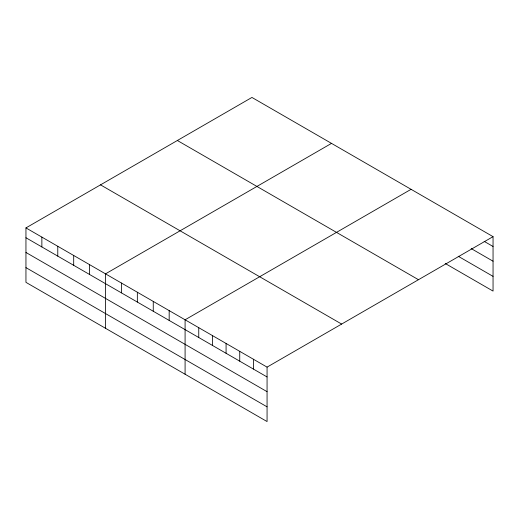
<?xml version="1.0" encoding="UTF-8"?>
<svg xmlns="http://www.w3.org/2000/svg" width="519" height="519" viewBox="0 0 519 519"><rect width="100%" height="100%" fill="white"/><g stroke="black" fill="none" stroke-linecap="round" stroke-linejoin="round"><path stroke-width="0.78" d="M267.064 391.676L267.064 367.121L25.95 227.912L25.95 282.349L267.064 421.558L267.064 391.676L25.95 252.468M445.231 263.477L493.05 291.088L493.05 236.651L251.936 97.442L25.95 227.912M331.505 143.38L105.519 273.85L105.519 328.287M411.074 189.318L185.088 319.795L185.088 374.225M267.064 367.121L493.05 236.651M484.169 241.361L493.05 246.486M471.187 248.582L493.05 261.206M458.206 256.25L493.05 276.368M177.362 140.5L418.476 279.709M100.524 184.861L341.638 324.064M25.95 237.754L267.064 376.956M25.95 267.629L267.064 406.838M253.402 359.232L253.402 369.067M239.739 351.344L239.739 361.179M226.076 343.455L226.076 353.29M212.414 335.566L212.414 345.407M198.751 327.677L198.751 337.519M169.175 310.602L169.175 320.437M153.261 301.416L153.261 311.251M137.347 292.229L137.347 302.064M121.433 283.043L121.433 292.878M89.605 264.664L89.605 274.499M73.692 255.478L73.692 265.313M57.778 246.291L57.778 256.127M41.864 237.105L41.864 246.94"/></g></svg>
